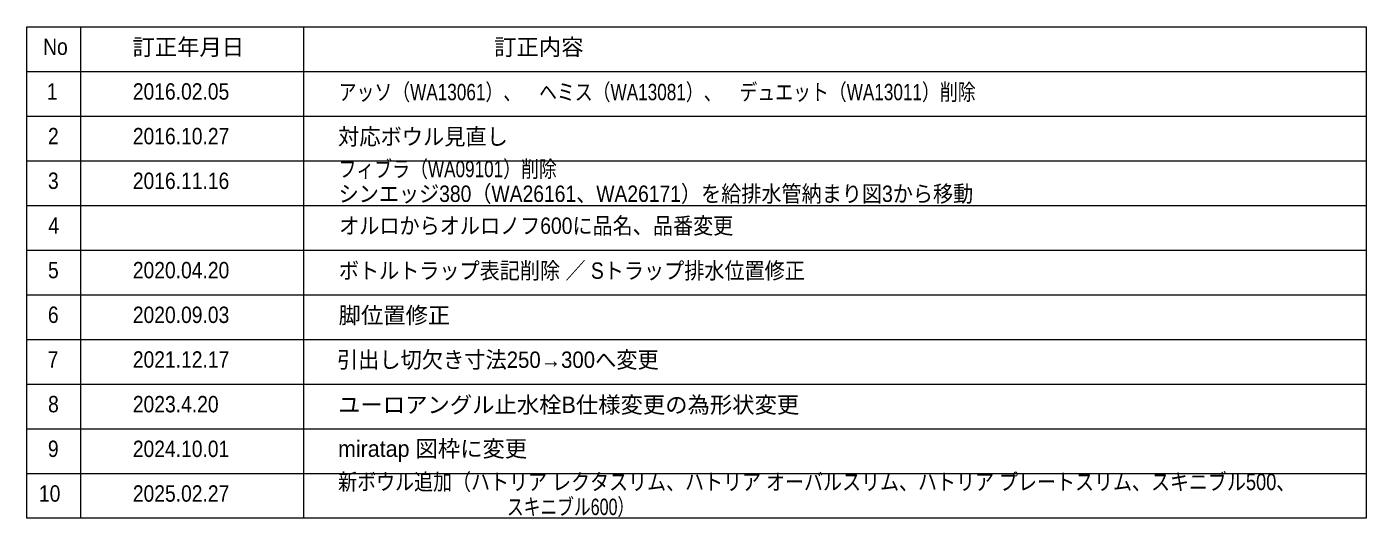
# Model space of a CAD drawing. Units: millimetres, scale not verified. Extents: x -6062 to 6062, y -3045 to 3045.
# Drawn here: x 3062 to 6062, y -2870 to -1770 of the extents above; entities that cross this region are included whole.
import ezdxf
from ezdxf.enums import TextEntityAlignment as Align

# ---------------------------------------------------------------- set-up
doc = ezdxf.new("R2010")
doc.units = ezdxf.units.MM
doc.header["$LTSCALE"] = 20
doc.layers.add('0-0_1図面枠', color=7, linetype='Continuous', lineweight=20)
doc.styles.add('ＭＳ Ｐゴシック', font='')
doc.styles.get('ＭＳ Ｐゴシック').set_extended_font_data('MS PGothic')

# ---------------------------------------------------------------- blocks, each defined once
blk = doc.blocks.new('グループ-1')
at = {"layer": '0-0_1図面枠', "lineweight": 15}
for p, q in [((99400, -35400), (99400, -57400)), ((109400, -35400), (109400, -57400)), ((97000, -37400), (157000, -37400)), ((97000, -39400), (157000, -39400)), ((97000, -41400), (157000, -41400)), ((97000, -43400), (157000, -43400)), ((97000, -45400), (157000, -45400)), ((97000, -47400), (157000, -47400)), ((97000, -49400), (157000, -49400)), ((97000, -51400), (157000, -51400)), ((97000, -53400), (157000, -53400)), ((97000, -55400), (157000, -55400))]:
    blk.add_line(p, q, dxfattribs=at)
blk.add_lwpolyline([(97000, -35400), (157000, -35400), (157000, -57400), (97000, -57400)], close=True, dxfattribs=at)
blk = doc.blocks.new('図面枠')
at = {"layer": '0-0_1図面枠'}
blk.add_blockref('グループ-1', (0, 0), dxfattribs=at)
at = {"layer": '0-0_1図面枠', "style": 'ＭＳ Ｐゴシック', "width": 0.9}
for s, p in [('No', (97731, -36879.4)), ('1', (97896.5, -38881.1)), ('2', (97949.9, -40879.4)), ('3', (97949.9, -42879.4)), ('4', (97965.5, -44879.4)), ('5', (97949.9, -46879.4)), ('6', (97945.9, -48879.4)), ('7', (97934.4, -50879.4)), ('8', (97954, -52879.4)), ('9', (97945.9, -54879.4)), ('10', (97544.7, -56881.1))]:
    blk.add_text(s, height=733.7, dxfattribs=at).set_placement(p, align=Align.BOTTOM_LEFT)
at = {"layer": '0-0_1図面枠', "style": 'ＭＳ Ｐゴシック'}
for s, p in [('訂正年月日', (101734.4, -36892.6)), ('訂正内容', (117934.4, -36894.6))]:
    blk.add_text(s, height=733.7, dxfattribs=at).set_placement(p, align=Align.BOTTOM_LEFT)

msp = doc.modelspace()

# ---------------------------------------------------------------- block references
at = {"layer": '0-0_1図面枠', "xscale": 0.05, "yscale": 0.05}
msp.add_blockref('図面枠', (-1787.5, 0), dxfattribs=at)

# ---------------------------------------------------------------- texts
at = {"layer": '0-0_1図面枠', "style": 'ＭＳ Ｐゴシック'}
for s, height, width, p in [('2016.02.05', 36.66, 0.9, (3300, -1944.05)), ('アッソ（WA13061）、\u3000ヘミス（WA13081）、\u3000デュエット（WA13011）削除', 36.69, 0.8, (3760.96, -1945.41)), ('2016.10.27', 36.66, 0.9, (3300, -2044.05)), ('対応ボウル見直し', 36.69, 0.95, (3759.81, -2045.3)), ('フィブラ（WA09101）削除', 36.69, 0.8, (3760.76, -2117.74)), ('2016.11.16', 36.66, 0.9, (3300, -2144.05)), ('シンエッジ380（WA26161、WA26171）を給排水管納まり図3から移動', 36.69, 0.9, (3760.96, -2173.07)), ('オルロからオルロノフ600に品名、品番変更', 36.69, 0.9, (3762.11, -2244.63)), ('2020.04.20', 36.66, 0.9, (3300, -2344.05)), ('ボトルトラップ表記削除 ／ Sトラップ排水位置修正', 36.69, 0.9, (3761.54, -2345.12)), ('2020.09.03', 36.66, 0.9, (3300, -2444.05)), ('2021.12.17', 36.66, 0.9, (3300, -2544.05)), ('引出し切欠き寸法250→300へ変更', 36.69, 0.95, (3757.12, -2544.63)), ('2023.4.20', 36.69, 0.9, (3300, -2644.05)), ('2024.10.01', 36.66, 0.9, (3300, -2744.05)), ('新ボウル追加（ハトリア レクタスリム、ハトリア オーバルスリム、ハトリア プレートスリム、スキニブル500、', 36.69, 0.85, (3759.79, -2818.02)), ('2025.02.27', 36.66, 0.9, (3300, -2844.05)), ('\u3000\u3000\u3000\u3000\u3000\u3000\u3000\u3000\u3000\u3000スキニブル600）', 36.69, 0.75, (3762.5, -2873.95))]:
    msp.add_text(s, height=height, dxfattribs=dict(at, width=width)).set_placement(p, align=Align.BOTTOM_LEFT)
for s, height, p in [('脚位置修正', 36.66, (3760.96, -2445.02)), ('ユーロアングル止水栓B仕様変更の為形状変更', 36.69, (3759.79, -2645.51)), ('miratap 図枠に変更', 36.69, (3759.62, -2743.77))]:
    msp.add_text(s, height=height, dxfattribs=at).set_placement(p, align=Align.BOTTOM_LEFT)

doc.saveas('drawing.dxf')
